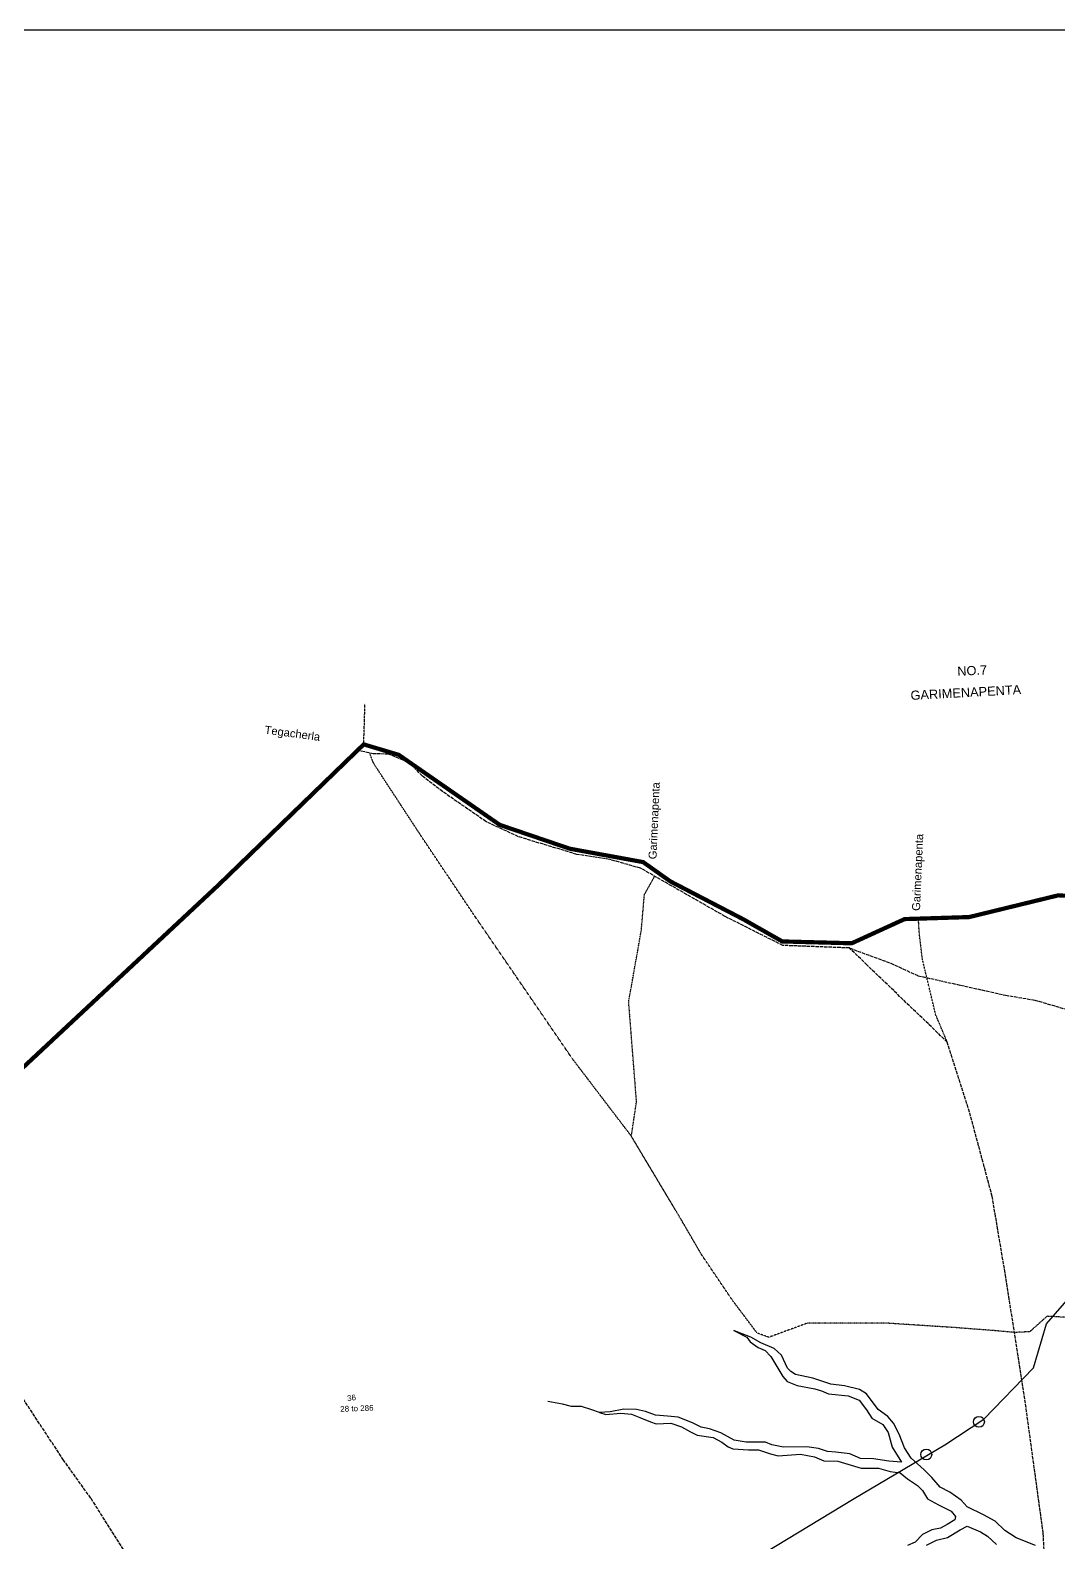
# Model space of a CAD drawing. Header units: inches. Extents: x 325586 to 341753, y 1581072 to 1592491.
# Drawn here: x 331097 to 334629, y 1587298 to 1592491 of the extents above; entities that cross this region are included whole.
import ezdxf

# ---------------------------------------------------------------- set-up
doc = ezdxf.new("R2010")
doc.units = ezdxf.units.IN
doc.header["$MEASUREMENT"] = 0
for name, pattern in [('ACAD_ISO02W100', [15, 12, -3]), ('ACAD_ISO03W100', [30, 12, -18]), ('ACAD_ISO07W100', [3, 0, -3]), ('BORDER', [1.75, 0.5, -0.25, 0.5, -0.25, 0, -0.25])]:
    doc.linetypes.add(name, pattern=pattern)
for name, color, linetype in [('C LINE COO', 6, 'Continuous'), ('CARTTRACK', 30, 'ACAD_ISO02W100'), ('NALA', 4, 'Continuous'), ('ROUND WELL', 5, 'Continuous'), ('SURVEY_BND', 7, 'Continuous'), ('TEXT', 7, 'Continuous')]:
    doc.layers.add(name, color=color, linetype=linetype)
doc.layers.add('FOOTPATH', color=150, linetype='ACAD_ISO07W100', lineweight=30)
doc.layers.add('VILL_BOUNDARY', color=6, linetype='BORDER', lineweight=30)
doc.styles.get("Standard").update_dxf_attribs({"font": 'arial.ttf'})

msp = doc.modelspace()

# ---------------------------------------------------------------- linework, layer by layer
at = {"layer": 'C LINE COO', "color": 0}
msp.add_lwpolyline([(325585.5, 1581072.2), (341753, 1581072.2), (341753, 1592491.3), (325585.5, 1592491.3), (325585.5, 1581072.2)], dxfattribs=at)
at = {"layer": 'CARTTRACK'}
for points in [[(334596, 1586929.2), (334575.4, 1587331.5), (334514.4, 1587777.1), (334446.9, 1588210.4), (334400.1, 1588487.6), (334322.5, 1588776.9), (334245.8, 1589017.2), (333970.4, 1589281.9), (333909.9, 1589340.3), (333681.2, 1589349), (333483.1, 1589448.5), (333192.7, 1589614.3), (333086.7, 1589644.1), (332974, 1589661.8), (332773.8, 1589722.1), (332661.5, 1589774.3), (332512.4, 1589877.6), (332443, 1589931), (332417.1, 1589959), (332404.9, 1589973.9), (332328, 1590005.9), (332274.8, 1590007.2), (332220.3, 1590018.4)], [(333909.9, 1589340.3), (334052.3, 1589287.8), (334145.3, 1589245.2), (334446, 1589178.2), (334546.2, 1589161.6), (334841.8, 1589074.8)], [(332192.5, 1586146.9), (332151.9, 1586214.5), (332058.1, 1586347.7), (331956.4, 1586511.4), (331899.4, 1586592.5), (331753.7, 1586798.3), (331589.6, 1587032.8), (331433.2, 1587249.8), (331304.6, 1587451.6), (331211.2, 1587581.7), (331052.8, 1587822.5), (330866.2, 1588084.5), (330661.6, 1588351.2), (330579.8, 1588469.3)]]:
    msp.add_lwpolyline(points, dxfattribs=at)
at = {"layer": 'FOOTPATH', "ltscale": 0.01}
for points in [[(334660.7, 1588071.7), (334588.6, 1588075.8), (334529.2, 1588022.7), (334476.5, 1588020.2), (334410.3, 1588026.3), (334271.5, 1588036.9), (334041.4, 1588051.9), (333765.7, 1588052.3), (333633, 1588003.5), (333592.6, 1588018.5), (333507.4, 1588131.9), (333402.5, 1588287.1), (333332.7, 1588407), (333161, 1588694.2), (332959.1, 1588959.3), (332619.3, 1589455.8), (332443.2, 1589718.6), (332276.2, 1589973.8), (332262.2, 1590009.8)], [(333161, 1588694.2), (333178.8, 1588812.4), (333151.9, 1589155.8), (333195.4, 1589401.2), (333205.8, 1589523.3), (333241.2, 1589586.6)], [(334245.8, 1589017.2), (334206, 1589111.9), (334182.9, 1589208.5), (334160.5, 1589302.3), (334149.4, 1589396.8), (334147, 1589441)]]:
    msp.add_lwpolyline(points, dxfattribs=at)
at = {"layer": 'NALA'}
for points in [[(334549.3, 1587288.8), (334482.6, 1587314.6), (334444, 1587340.8), (334410, 1587372.1), (334370.1, 1587394.2), (334314.7, 1587421.3), (334293.2, 1587444.8), (334254.2, 1587472.1), (334222, 1587489.1), (334192.6, 1587522.1), (334166.8, 1587548.7), (334122, 1587588.2), (334099, 1587624.1), (334081, 1587671.1), (334061.7, 1587708.4), (334042.1, 1587731.2), (334008.4, 1587756.2), (333968.6, 1587809.2), (333944.6, 1587824.5), (333893.1, 1587837.5), (333846.1, 1587842.3), (333783.9, 1587863), (333725.1, 1587876), (333708.7, 1587885.8), (333697.4, 1587897.1), (333676.6, 1587942.7), (333651.1, 1587964.9), (333605.5, 1587984.5), (333571.6, 1588004.5), (333541.2, 1588015.4), (333512.6, 1588026.8), (333557.2, 1588004.1), (333568.8, 1587987.8), (333596.3, 1587969.1), (333620.5, 1587957.9), (333640.4, 1587937.2), (333681.3, 1587868.9), (333696.3, 1587851.7), (333730.1, 1587838.4), (333791.5, 1587827), (333813.6, 1587819.4), (333838.1, 1587809.3), (333905.7, 1587803.1), (333942.9, 1587787.8), (333969, 1587754.6), (333986.4, 1587725.7), (334024.7, 1587704.2), (334042.4, 1587676.9), (334056.2, 1587626.8), (334089.2, 1587575.3), (334045.7, 1587578.1), (333992.8, 1587586.8), (333948.2, 1587587.7), (333911.5, 1587603.6), (333863, 1587609.7), (333834.3, 1587611), (333803.5, 1587622.2), (333763.7, 1587628.1), (333683.6, 1587626), (333643.2, 1587634.6), (333621.6, 1587643.5), (333555, 1587643.8), (333514.4, 1587649.9), (333468.1, 1587675.1), (333428.9, 1587689.5), (333400.5, 1587694.9), (333370.8, 1587710.1), (333322.3, 1587729.4), (333285.2, 1587733.3), (333243.8, 1587736.4), (333210.1, 1587748.5), (333178.8, 1587755.8), (333135.1, 1587757.1), (333088.2, 1587747.6), (333051.9, 1587744.9), (333073.4, 1587738.8), (333125.5, 1587743.4), (333162.1, 1587740), (333190.6, 1587728.4), (333226.7, 1587713.8), (333246.2, 1587706.1), (333296.8, 1587708.7), (333332.8, 1587696.2), (333364.5, 1587678.6), (333387.3, 1587667.2), (333442.3, 1587659.9), (333472.2, 1587643.7), (333493.2, 1587627.3), (333509.6, 1587620.5), (333563.6, 1587617.5), (333598, 1587616.7), (333638.4, 1587603.7), (333665.6, 1587597.2), (333741.8, 1587602.3), (333790, 1587593.5), (333822.2, 1587579.3), (333870, 1587578), (333950.7, 1587554.3), (334009.7, 1587554.7), (334050.1, 1587542.9), (334083.9, 1587538.3), (334109.7, 1587517.8), (334143.4, 1587494.6), (334161.3, 1587477.3), (334178.6, 1587448.8), (334216.3, 1587427.9), (334259, 1587406.3), (334273.9, 1587388.3), (334272.4, 1587377.4), (334245.5, 1587360.5), (334223.1, 1587348.7), (334193, 1587342.5), (334161.2, 1587326.1), (334136, 1587300.5), (334109.6, 1587289.1)], [(333051.9, 1587744.9), (333025.4, 1587754.5), (332989.9, 1587766.3), (332955.7, 1587765.6), (332924.3, 1587774.1), (332873.7, 1587783.7)], [(334174.9, 1587289.8), (334208.4, 1587306.6), (334246.6, 1587316.4), (334290.5, 1587343), (334313.9, 1587355.1), (334359.5, 1587336.1), (334384.6, 1587321), (334415.5, 1587292.7)]]:
    msp.add_lwpolyline(points, dxfattribs=at)
at = {"layer": 'ROUND WELL'}
for centre in [(334354.5, 1587713.3), (334173.7, 1587601.3)]:
    msp.add_circle(centre, 18.8, dxfattribs=at)
at = {"layer": 'SURVEY_BND'}
msp.add_lwpolyline([(333542.7, 1587218.2), (333926.3, 1587450.7), (334237.1, 1587634.5), (334371.2, 1587722), (334542.3, 1587898.4), (334587, 1588050.1), (334710, 1588191.4), (334759.6, 1588233), (334883.5, 1588383.2), (335152.7, 1588633), (335295.5, 1588782), (335511.7, 1588991.4), (335720.7, 1589187.1), (335807.9, 1589270.8), (336188.6, 1589309.4), (336629.1, 1589220.6), (337169.9, 1589083.2), (337438, 1589014.4)], dxfattribs=at)
at = {"layer": 'VILL_BOUNDARY'}
msp.add_lwpolyline([(332242, 1590039.4), (332246.3, 1590178.1)], dxfattribs=at)
at = {"layer": 'VILL_BOUNDARY', "color": 6, "linetype": 'ACAD_ISO03W100', "lineweight": -2, "ltscale": 3, "const_width": 14.5}
msp.add_lwpolyline([(330413.7, 1588313.9), (331099.7, 1588955.7), (331743.4, 1589556.7), (332242, 1590039.4), (332362.5, 1590003.3), (332709, 1589763.1), (332949.8, 1589681.1), (333201.5, 1589635.2), (333295.1, 1589568.9), (333545.4, 1589438.9), (333679.3, 1589362.8), (333918, 1589356.5), (334099.4, 1589439.5), (334321.2, 1589446.5), (334627.2, 1589521.1), (334757.1, 1589513.5)], dxfattribs=at)

# ---------------------------------------------------------------- texts
at = {"layer": 'TEXT'}
for s, height, rotation, p in [('NO.7', 31.4, 3.0672, (334281.2, 1590274.5)), ('GARIMENAPENTA', 31.398, 3.0672, (334120.6, 1590191.8)), ('Tegacherla', 27.47, 352.3845, (331900.3, 1590076.6)), ('Garimenapenta', 27.474, 87.5332, (333247.2, 1589644.5)), ('Garimenapenta', 27.474, 87.5332, (334152.1, 1589467.2)), ('36', 19.62, 7.4043, (332186.1, 1587784.4)), ('28 to 286', 19.62, 2.0546, (332161.8, 1587747.8))]:
    msp.add_text(s, height=height, rotation=rotation, dxfattribs=at).set_placement(p)

doc.saveas('drawing.dxf')
